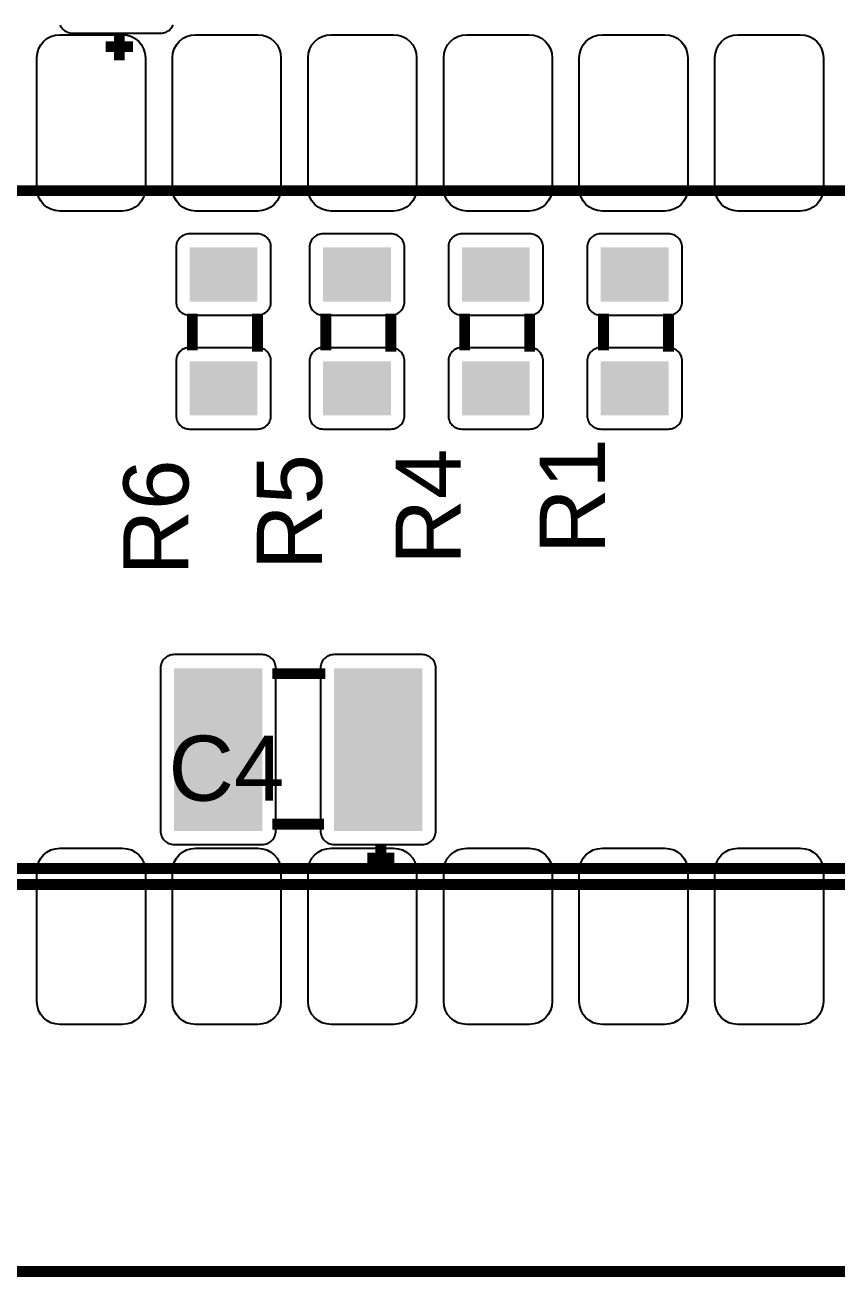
# Model space of a CAD drawing. Header units: inches. Extents: x 15 to 148, y 10 to 111.
# Drawn here: x 139.41 to 140.757, y 98.364 to 100.441 of the extents above; entities that cross this region are included whole.
import ezdxf

# ---------------------------------------------------------------- set-up
doc = ezdxf.new("R2010")
doc.units = ezdxf.units.IN
doc.header["$MEASUREMENT"] = 0
doc.layers.add('BLK_12AWG', color=7, linetype='Continuous')

# ---------------------------------------------------------------- blocks, each defined once
blk = doc.blocks.new('RPAD')
blk.add_trace([(-0.5, -0.5), (-0.5, 0.5), (0.5, -0.5), (0.5, 0.5)])
blk = doc.blocks.new('CEGHSD')
at = {"const_width": 0.008}
for points in [[(136.3371, 100.16356), (133.62057, 100.16356)], [(136.3371, 100.16356), (133.62057, 100.16356)], [(136.3371, 100.16356), (133.62057, 100.16356)], [(135.28749, 100.7916), (135.28749, 100.7716)], [(135.28749, 100.7916), (135.28749, 100.7716)], [(135.28749, 100.7916), (135.28749, 100.7716)], [(135.27749, 100.7816), (135.29749, 100.7816)], [(135.27749, 100.7816), (135.29749, 100.7816)], [(135.27749, 100.7816), (135.29749, 100.7816)], [(136.3167, 100.67538), (134.3167, 100.67538)], [(136.3167, 100.67538), (134.3167, 100.67538)], [(136.3167, 100.67538), (134.3167, 100.67538)], [(135.34134, 100.58457), (135.34134, 100.55757)], [(135.34134, 100.58457), (135.34134, 100.55757)], [(135.34134, 100.58457), (135.34134, 100.55757)], [(135.38934, 100.58457), (135.38934, 100.55657)], [(135.38934, 100.58457), (135.38934, 100.55657)], [(135.38934, 100.58457), (135.38934, 100.55657)], [(135.43976, 100.58457), (135.43976, 100.55757)], [(135.43976, 100.58457), (135.43976, 100.55757)], [(135.43976, 100.58457), (135.43976, 100.55757)], [(135.48776, 100.58457), (135.48776, 100.55657)], [(135.48776, 100.58457), (135.48776, 100.55657)], [(135.48776, 100.58457), (135.48776, 100.55657)], [(135.54213, 100.58457), (135.54213, 100.55757)], [(135.54213, 100.58457), (135.54213, 100.55757)], [(135.54213, 100.58457), (135.54213, 100.55757)], [(135.59013, 100.58457), (135.59013, 100.55657)], [(135.59013, 100.58457), (135.59013, 100.55657)], [(135.59013, 100.58457), (135.59013, 100.55657)], [(135.64449, 100.58457), (135.64449, 100.55757)], [(135.64449, 100.58457), (135.64449, 100.55757)], [(135.64449, 100.58457), (135.64449, 100.55757)], [(135.69249, 100.58457), (135.69249, 100.55657)], [(135.69249, 100.58457), (135.69249, 100.55657)], [(135.69249, 100.58457), (135.69249, 100.55657)], [(135.4004, 100.31917), (135.4394, 100.31917)], [(135.4004, 100.31917), (135.4394, 100.31917)], [(135.4004, 100.31917), (135.4394, 100.31917)], [(135.4004, 100.20817), (135.4384, 100.20817)], [(135.4004, 100.20817), (135.4384, 100.20817)], [(135.4004, 100.20817), (135.4384, 100.20817)], [(135.4804, 100.19317), (135.4804, 100.17317)], [(135.4804, 100.19317), (135.4804, 100.17317)], [(135.4804, 100.19317), (135.4804, 100.17317)], [(135.4704, 100.18317), (135.4904, 100.18317)], [(135.4704, 100.18317), (135.4904, 100.18317)], [(135.4704, 100.18317), (135.4904, 100.18317)], [(136.3167, 100.17538), (134.3167, 100.17538)], [(136.3167, 100.17538), (134.3167, 100.17538)], [(136.3167, 100.17538), (134.3167, 100.17538)], [(136.69143, 99.87813), (133.26624, 99.87813)], [(136.69143, 99.87813), (133.26624, 99.87813)], [(136.69143, 99.87813), (133.26624, 99.87813)]]:
    blk.add_lwpolyline(points, dxfattribs=at)
blk.add_lwpolyline([(135.24376, 100.79766), (135.24417, 100.79679), (135.24467, 100.79596), (135.24524, 100.7952), (135.24588, 100.79449), (135.24658, 100.79385), (135.24735, 100.79328), (135.24818, 100.79279), (135.24905, 100.79237), (135.24998, 100.79204), (135.25094, 100.7918), (135.25195, 100.79165), (135.25299, 100.7916), (135.25299, 100.7916), (135.31799, 100.7916), (135.31903, 100.79165), (135.32003, 100.7918), (135.321, 100.79204), (135.32192, 100.79237), (135.3228, 100.79279), (135.32362, 100.79328), (135.32439, 100.79385), (135.3251, 100.79449), (135.32574, 100.7952), (135.32631, 100.79596), (135.3268, 100.79679), (135.32722, 100.79766)])
for points in [[(135.2897, 100.66038), (135.2437, 100.66038), (135.24022, 100.66072), (135.23701, 100.66169), (135.23412, 100.66324), (135.23161, 100.66529), (135.22956, 100.6678), (135.22801, 100.67069), (135.22704, 100.6739), (135.2267, 100.67738), (135.2267, 100.77338), (135.22704, 100.77686), (135.22801, 100.78007), (135.22956, 100.78296), (135.23161, 100.78546), (135.23412, 100.78752), (135.23701, 100.78907), (135.24022, 100.79004), (135.2437, 100.79038), (135.2897, 100.79038), (135.29318, 100.79004), (135.29639, 100.78907), (135.29928, 100.78752), (135.30179, 100.78546), (135.30384, 100.78296), (135.30539, 100.78007), (135.30636, 100.77686), (135.3067, 100.77338), (135.3067, 100.67738), (135.30636, 100.6739), (135.30539, 100.67069), (135.30384, 100.6678), (135.30179, 100.66529), (135.29928, 100.66324), (135.29639, 100.66169), (135.29318, 100.66072), (135.2897, 100.66038)], [(135.3897, 100.66038), (135.3437, 100.66038), (135.34022, 100.66072), (135.33701, 100.66169), (135.33412, 100.66324), (135.33161, 100.66529), (135.32956, 100.6678), (135.32801, 100.67069), (135.32704, 100.6739), (135.3267, 100.67738), (135.3267, 100.77338), (135.32704, 100.77686), (135.32801, 100.78007), (135.32956, 100.78296), (135.33161, 100.78546), (135.33412, 100.78752), (135.33701, 100.78907), (135.34022, 100.79004), (135.3437, 100.79038), (135.3897, 100.79038), (135.39318, 100.79004), (135.39639, 100.78907), (135.39928, 100.78752), (135.40179, 100.78546), (135.40384, 100.78296), (135.40539, 100.78007), (135.40636, 100.77686), (135.4067, 100.77338), (135.4067, 100.67738), (135.40636, 100.6739), (135.40539, 100.67069), (135.40384, 100.6678), (135.40179, 100.66529), (135.39928, 100.66324), (135.39639, 100.66169), (135.39318, 100.66072), (135.3897, 100.66038)], [(135.4897, 100.66038), (135.4437, 100.66038), (135.44022, 100.66072), (135.43701, 100.66169), (135.43412, 100.66324), (135.43161, 100.66529), (135.42956, 100.6678), (135.42801, 100.67069), (135.42704, 100.6739), (135.4267, 100.67738), (135.4267, 100.77338), (135.42704, 100.77686), (135.42801, 100.78007), (135.42956, 100.78296), (135.43161, 100.78546), (135.43412, 100.78752), (135.43701, 100.78907), (135.44022, 100.79004), (135.4437, 100.79038), (135.4897, 100.79038), (135.49318, 100.79004), (135.49639, 100.78907), (135.49928, 100.78752), (135.50179, 100.78546), (135.50384, 100.78296), (135.50539, 100.78007), (135.50636, 100.77686), (135.5067, 100.77338), (135.5067, 100.67738), (135.50636, 100.6739), (135.50539, 100.67069), (135.50384, 100.6678), (135.50179, 100.66529), (135.49928, 100.66324), (135.49639, 100.66169), (135.49318, 100.66072), (135.4897, 100.66038)], [(135.5897, 100.66038), (135.5437, 100.66038), (135.54022, 100.66072), (135.53701, 100.66169), (135.53412, 100.66324), (135.53161, 100.66529), (135.52956, 100.6678), (135.52801, 100.67069), (135.52704, 100.6739), (135.5267, 100.67738), (135.5267, 100.77338), (135.52704, 100.77686), (135.52801, 100.78007), (135.52956, 100.78296), (135.53161, 100.78546), (135.53412, 100.78752), (135.53701, 100.78907), (135.54022, 100.79004), (135.5437, 100.79038), (135.5897, 100.79038), (135.59318, 100.79004), (135.59639, 100.78907), (135.59928, 100.78752), (135.60179, 100.78546), (135.60384, 100.78296), (135.60539, 100.78007), (135.60636, 100.77686), (135.6067, 100.77338), (135.6067, 100.67738), (135.60636, 100.6739), (135.60539, 100.67069), (135.60384, 100.6678), (135.60179, 100.66529), (135.59928, 100.66324), (135.59639, 100.66169), (135.59318, 100.66072), (135.5897, 100.66038)], [(135.6897, 100.66038), (135.6437, 100.66038), (135.64022, 100.66072), (135.63701, 100.66169), (135.63412, 100.66324), (135.63161, 100.66529), (135.62956, 100.6678), (135.62801, 100.67069), (135.62704, 100.6739), (135.6267, 100.67738), (135.6267, 100.77338), (135.62704, 100.77686), (135.62801, 100.78007), (135.62956, 100.78296), (135.63161, 100.78546), (135.63412, 100.78752), (135.63701, 100.78907), (135.64022, 100.79004), (135.6437, 100.79038), (135.6897, 100.79038), (135.69318, 100.79004), (135.69639, 100.78907), (135.69928, 100.78752), (135.70179, 100.78546), (135.70384, 100.78296), (135.70539, 100.78007), (135.70636, 100.77686), (135.7067, 100.77338), (135.7067, 100.67738), (135.70636, 100.6739), (135.70539, 100.67069), (135.70384, 100.6678), (135.70179, 100.66529), (135.69928, 100.66324), (135.69639, 100.66169), (135.69318, 100.66072), (135.6897, 100.66038)], [(135.7897, 100.66038), (135.7437, 100.66038), (135.74022, 100.66072), (135.73701, 100.66169), (135.73412, 100.66324), (135.73161, 100.66529), (135.72956, 100.6678), (135.72801, 100.67069), (135.72704, 100.6739), (135.7267, 100.67738), (135.7267, 100.77338), (135.72704, 100.77686), (135.72801, 100.78007), (135.72956, 100.78296), (135.73161, 100.78546), (135.73412, 100.78752), (135.73701, 100.78907), (135.74022, 100.79004), (135.7437, 100.79038), (135.7897, 100.79038), (135.79318, 100.79004), (135.79639, 100.78907), (135.79928, 100.78752), (135.80179, 100.78546), (135.80384, 100.78296), (135.80539, 100.78007), (135.80636, 100.77686), (135.8067, 100.77338), (135.8067, 100.67738), (135.80636, 100.6739), (135.80539, 100.67069), (135.80384, 100.6678), (135.80179, 100.66529), (135.79928, 100.66324), (135.79639, 100.66169), (135.79318, 100.66072), (135.7897, 100.66038)], [(135.32934, 100.63357), (135.32934, 100.59357), (135.32939, 100.59253), (135.32954, 100.59152), (135.32978, 100.59056), (135.33011, 100.58963), (135.33052, 100.58876), (135.33102, 100.58793), (135.33159, 100.58716), (135.33223, 100.58646), (135.33293, 100.58582), (135.3337, 100.58525), (135.33453, 100.58475), (135.3354, 100.58434), (135.33633, 100.58401), (135.33729, 100.58377), (135.3383, 100.58362), (135.33934, 100.58357), (135.38934, 100.58357), (135.39038, 100.58362), (135.39138, 100.58377), (135.39235, 100.58401), (135.39327, 100.58434), (135.39415, 100.58475), (135.39497, 100.58525), (135.39574, 100.58582), (135.39645, 100.58646), (135.39709, 100.58716), (135.39766, 100.58793), (135.39815, 100.58876), (135.39857, 100.58963), (135.3989, 100.59056), (135.39914, 100.59152), (135.39929, 100.59253), (135.39934, 100.59357), (135.39934, 100.63357), (135.39929, 100.63461), (135.39914, 100.63561), (135.3989, 100.63658), (135.39857, 100.6375), (135.39815, 100.63838), (135.39766, 100.6392), (135.39709, 100.63997), (135.39645, 100.64068), (135.39574, 100.64132), (135.39497, 100.64189), (135.39415, 100.64238), (135.39327, 100.6428), (135.39235, 100.64313), (135.39138, 100.64337), (135.39038, 100.64352), (135.38934, 100.64357), (135.33934, 100.64357), (135.3383, 100.64352), (135.33729, 100.64337), (135.33633, 100.64313), (135.3354, 100.6428), (135.33453, 100.64238), (135.3337, 100.64189), (135.33293, 100.64132), (135.33223, 100.64068), (135.33159, 100.63997), (135.33102, 100.6392), (135.33052, 100.63838), (135.33011, 100.6375), (135.32978, 100.63658), (135.32954, 100.63561), (135.32939, 100.63461), (135.32934, 100.63357)], [(135.42776, 100.63357), (135.42776, 100.59357), (135.42781, 100.59253), (135.42796, 100.59152), (135.4282, 100.59056), (135.42853, 100.58963), (135.42895, 100.58876), (135.42944, 100.58793), (135.43001, 100.58716), (135.43065, 100.58646), (135.43136, 100.58582), (135.43213, 100.58525), (135.43295, 100.58475), (135.43383, 100.58434), (135.43475, 100.58401), (135.43572, 100.58377), (135.43672, 100.58362), (135.43776, 100.58357), (135.48776, 100.58357), (135.4888, 100.58362), (135.48981, 100.58377), (135.49077, 100.58401), (135.4917, 100.58434), (135.49257, 100.58475), (135.4934, 100.58525), (135.49417, 100.58582), (135.49487, 100.58646), (135.49551, 100.58716), (135.49608, 100.58793), (135.49658, 100.58876), (135.49699, 100.58963), (135.49732, 100.59056), (135.49756, 100.59152), (135.49771, 100.59253), (135.49776, 100.59357), (135.49776, 100.63357), (135.49771, 100.63461), (135.49756, 100.63561), (135.49732, 100.63658), (135.49699, 100.6375), (135.49658, 100.63838), (135.49608, 100.6392), (135.49551, 100.63997), (135.49487, 100.64068), (135.49417, 100.64132), (135.4934, 100.64189), (135.49257, 100.64238), (135.4917, 100.6428), (135.49077, 100.64313), (135.48981, 100.64337), (135.4888, 100.64352), (135.48776, 100.64357), (135.43776, 100.64357), (135.43672, 100.64352), (135.43572, 100.64337), (135.43475, 100.64313), (135.43383, 100.6428), (135.43295, 100.64238), (135.43213, 100.64189), (135.43136, 100.64132), (135.43065, 100.64068), (135.43001, 100.63997), (135.42944, 100.6392), (135.42895, 100.63838), (135.42853, 100.6375), (135.4282, 100.63658), (135.42796, 100.63561), (135.42781, 100.63461), (135.42776, 100.63357)], [(135.53013, 100.63357), (135.53013, 100.59357), (135.53018, 100.59253), (135.53032, 100.59152), (135.53057, 100.59056), (135.5309, 100.58963), (135.53131, 100.58876), (135.53181, 100.58793), (135.53238, 100.58716), (135.53302, 100.58646), (135.53372, 100.58582), (135.53449, 100.58525), (135.53531, 100.58475), (135.53619, 100.58434), (135.53711, 100.58401), (135.53808, 100.58377), (135.53909, 100.58362), (135.54013, 100.58357), (135.59013, 100.58357), (135.59116, 100.58362), (135.59217, 100.58377), (135.59314, 100.58401), (135.59406, 100.58434), (135.59494, 100.58475), (135.59576, 100.58525), (135.59653, 100.58582), (135.59723, 100.58646), (135.59787, 100.58716), (135.59844, 100.58793), (135.59894, 100.58876), (135.59935, 100.58963), (135.59968, 100.59056), (135.59993, 100.59152), (135.60007, 100.59253), (135.60013, 100.59357), (135.60013, 100.63357), (135.60007, 100.63461), (135.59993, 100.63561), (135.59968, 100.63658), (135.59935, 100.6375), (135.59894, 100.63838), (135.59844, 100.6392), (135.59787, 100.63997), (135.59723, 100.64068), (135.59653, 100.64132), (135.59576, 100.64189), (135.59494, 100.64238), (135.59406, 100.6428), (135.59314, 100.64313), (135.59217, 100.64337), (135.59116, 100.64352), (135.59013, 100.64357), (135.54013, 100.64357), (135.53909, 100.64352), (135.53808, 100.64337), (135.53711, 100.64313), (135.53619, 100.6428), (135.53531, 100.64238), (135.53449, 100.64189), (135.53372, 100.64132), (135.53302, 100.64068), (135.53238, 100.63997), (135.53181, 100.6392), (135.53131, 100.63838), (135.5309, 100.6375), (135.53057, 100.63658), (135.53032, 100.63561), (135.53018, 100.63461), (135.53013, 100.63357)], [(135.63249, 100.63357), (135.63249, 100.59357), (135.63254, 100.59253), (135.63269, 100.59152), (135.63293, 100.59056), (135.63326, 100.58963), (135.63367, 100.58876), (135.63417, 100.58793), (135.63474, 100.58716), (135.63538, 100.58646), (135.63608, 100.58582), (135.63685, 100.58525), (135.63768, 100.58475), (135.63855, 100.58434), (135.63948, 100.58401), (135.64044, 100.58377), (135.64145, 100.58362), (135.64249, 100.58357), (135.69249, 100.58357), (135.69353, 100.58362), (135.69453, 100.58377), (135.6955, 100.58401), (135.69642, 100.58434), (135.6973, 100.58475), (135.69812, 100.58525), (135.69889, 100.58582), (135.6996, 100.58646), (135.70024, 100.58716), (135.70081, 100.58793), (135.7013, 100.58876), (135.70172, 100.58963), (135.70205, 100.59056), (135.70229, 100.59152), (135.70244, 100.59253), (135.70249, 100.59357), (135.70249, 100.63357), (135.70244, 100.63461), (135.70229, 100.63561), (135.70205, 100.63658), (135.70172, 100.6375), (135.7013, 100.63838), (135.70081, 100.6392), (135.70024, 100.63997), (135.6996, 100.64068), (135.69889, 100.64132), (135.69812, 100.64189), (135.6973, 100.64238), (135.69642, 100.6428), (135.6955, 100.64313), (135.69453, 100.64337), (135.69353, 100.64352), (135.69249, 100.64357), (135.64249, 100.64357), (135.64145, 100.64352), (135.64044, 100.64337), (135.63948, 100.64313), (135.63855, 100.6428), (135.63768, 100.64238), (135.63685, 100.64189), (135.63608, 100.64132), (135.63538, 100.64068), (135.63474, 100.63997), (135.63417, 100.6392), (135.63367, 100.63838), (135.63326, 100.6375), (135.63293, 100.63658), (135.63269, 100.63561), (135.63254, 100.63461), (135.63249, 100.63357)], [(135.32934, 100.54957), (135.32934, 100.50957), (135.32939, 100.50853), (135.32954, 100.50752), (135.32978, 100.50656), (135.33011, 100.50563), (135.33052, 100.50476), (135.33102, 100.50393), (135.33159, 100.50316), (135.33223, 100.50246), (135.33293, 100.50182), (135.3337, 100.50125), (135.33453, 100.50075), (135.3354, 100.50034), (135.33633, 100.50001), (135.33729, 100.49977), (135.3383, 100.49962), (135.33934, 100.49957), (135.38934, 100.49957), (135.39038, 100.49962), (135.39138, 100.49977), (135.39235, 100.50001), (135.39327, 100.50034), (135.39415, 100.50075), (135.39497, 100.50125), (135.39574, 100.50182), (135.39645, 100.50246), (135.39709, 100.50316), (135.39766, 100.50393), (135.39815, 100.50476), (135.39857, 100.50563), (135.3989, 100.50656), (135.39914, 100.50752), (135.39929, 100.50853), (135.39934, 100.50957), (135.39934, 100.54957), (135.39929, 100.55061), (135.39914, 100.55161), (135.3989, 100.55258), (135.39857, 100.5535), (135.39815, 100.55438), (135.39766, 100.5552), (135.39709, 100.55597), (135.39645, 100.55668), (135.39574, 100.55732), (135.39497, 100.55789), (135.39415, 100.55838), (135.39327, 100.5588), (135.39235, 100.55913), (135.39138, 100.55937), (135.39038, 100.55952), (135.38934, 100.55957), (135.33934, 100.55957), (135.3383, 100.55952), (135.33729, 100.55937), (135.33633, 100.55913), (135.3354, 100.5588), (135.33453, 100.55838), (135.3337, 100.55789), (135.33293, 100.55732), (135.33223, 100.55668), (135.33159, 100.55597), (135.33102, 100.5552), (135.33052, 100.55438), (135.33011, 100.5535), (135.32978, 100.55258), (135.32954, 100.55161), (135.32939, 100.55061), (135.32934, 100.54957)], [(135.42776, 100.54957), (135.42776, 100.50957), (135.42781, 100.50853), (135.42796, 100.50752), (135.4282, 100.50656), (135.42853, 100.50563), (135.42895, 100.50476), (135.42944, 100.50393), (135.43001, 100.50316), (135.43065, 100.50246), (135.43136, 100.50182), (135.43213, 100.50125), (135.43295, 100.50075), (135.43383, 100.50034), (135.43475, 100.50001), (135.43572, 100.49977), (135.43672, 100.49962), (135.43776, 100.49957), (135.48776, 100.49957), (135.4888, 100.49962), (135.48981, 100.49977), (135.49077, 100.50001), (135.4917, 100.50034), (135.49257, 100.50075), (135.4934, 100.50125), (135.49417, 100.50182), (135.49487, 100.50246), (135.49551, 100.50316), (135.49608, 100.50393), (135.49658, 100.50476), (135.49699, 100.50563), (135.49732, 100.50656), (135.49756, 100.50752), (135.49771, 100.50853), (135.49776, 100.50957), (135.49776, 100.54957), (135.49771, 100.55061), (135.49756, 100.55161), (135.49732, 100.55258), (135.49699, 100.5535), (135.49658, 100.55438), (135.49608, 100.5552), (135.49551, 100.55597), (135.49487, 100.55668), (135.49417, 100.55732), (135.4934, 100.55789), (135.49257, 100.55838), (135.4917, 100.5588), (135.49077, 100.55913), (135.48981, 100.55937), (135.4888, 100.55952), (135.48776, 100.55957), (135.43776, 100.55957), (135.43672, 100.55952), (135.43572, 100.55937), (135.43475, 100.55913), (135.43383, 100.5588), (135.43295, 100.55838), (135.43213, 100.55789), (135.43136, 100.55732), (135.43065, 100.55668), (135.43001, 100.55597), (135.42944, 100.5552), (135.42895, 100.55438), (135.42853, 100.5535), (135.4282, 100.55258), (135.42796, 100.55161), (135.42781, 100.55061), (135.42776, 100.54957)], [(135.53013, 100.54957), (135.53013, 100.50957), (135.53018, 100.50853), (135.53032, 100.50752), (135.53057, 100.50656), (135.5309, 100.50563), (135.53131, 100.50476), (135.53181, 100.50393), (135.53238, 100.50316), (135.53302, 100.50246), (135.53372, 100.50182), (135.53449, 100.50125), (135.53531, 100.50075), (135.53619, 100.50034), (135.53711, 100.50001), (135.53808, 100.49977), (135.53909, 100.49962), (135.54013, 100.49957), (135.59013, 100.49957), (135.59116, 100.49962), (135.59217, 100.49977), (135.59314, 100.50001), (135.59406, 100.50034), (135.59494, 100.50075), (135.59576, 100.50125), (135.59653, 100.50182), (135.59723, 100.50246), (135.59787, 100.50316), (135.59844, 100.50393), (135.59894, 100.50476), (135.59935, 100.50563), (135.59968, 100.50656), (135.59993, 100.50752), (135.60007, 100.50853), (135.60013, 100.50957), (135.60013, 100.54957), (135.60007, 100.55061), (135.59993, 100.55161), (135.59968, 100.55258), (135.59935, 100.5535), (135.59894, 100.55438), (135.59844, 100.5552), (135.59787, 100.55597), (135.59723, 100.55668), (135.59653, 100.55732), (135.59576, 100.55789), (135.59494, 100.55838), (135.59406, 100.5588), (135.59314, 100.55913), (135.59217, 100.55937), (135.59116, 100.55952), (135.59013, 100.55957), (135.54013, 100.55957), (135.53909, 100.55952), (135.53808, 100.55937), (135.53711, 100.55913), (135.53619, 100.5588), (135.53531, 100.55838), (135.53449, 100.55789), (135.53372, 100.55732), (135.53302, 100.55668), (135.53238, 100.55597), (135.53181, 100.5552), (135.53131, 100.55438), (135.5309, 100.5535), (135.53057, 100.55258), (135.53032, 100.55161), (135.53018, 100.55061), (135.53013, 100.54957)], [(135.63249, 100.54957), (135.63249, 100.50957), (135.63254, 100.50853), (135.63269, 100.50752), (135.63293, 100.50656), (135.63326, 100.50563), (135.63367, 100.50476), (135.63417, 100.50393), (135.63474, 100.50316), (135.63538, 100.50246), (135.63608, 100.50182), (135.63685, 100.50125), (135.63768, 100.50075), (135.63855, 100.50034), (135.63948, 100.50001), (135.64044, 100.49977), (135.64145, 100.49962), (135.64249, 100.49957), (135.69249, 100.49957), (135.69353, 100.49962), (135.69453, 100.49977), (135.6955, 100.50001), (135.69642, 100.50034), (135.6973, 100.50075), (135.69812, 100.50125), (135.69889, 100.50182), (135.6996, 100.50246), (135.70024, 100.50316), (135.70081, 100.50393), (135.7013, 100.50476), (135.70172, 100.50563), (135.70205, 100.50656), (135.70229, 100.50752), (135.70244, 100.50853), (135.70249, 100.50957), (135.70249, 100.54957), (135.70244, 100.55061), (135.70229, 100.55161), (135.70205, 100.55258), (135.70172, 100.5535), (135.7013, 100.55438), (135.70081, 100.5552), (135.70024, 100.55597), (135.6996, 100.55668), (135.69889, 100.55732), (135.69812, 100.55789), (135.6973, 100.55838), (135.69642, 100.5588), (135.6955, 100.55913), (135.69453, 100.55937), (135.69353, 100.55952), (135.69249, 100.55957), (135.64249, 100.55957), (135.64145, 100.55952), (135.64044, 100.55937), (135.63948, 100.55913), (135.63855, 100.5588), (135.63768, 100.55838), (135.63685, 100.55789), (135.63608, 100.55732), (135.63538, 100.55668), (135.63474, 100.55597), (135.63417, 100.5552), (135.63367, 100.55438), (135.63326, 100.5535), (135.63293, 100.55258), (135.63269, 100.55161), (135.63254, 100.55061), (135.63249, 100.54957)], [(135.3279, 100.19317), (135.3929, 100.19317), (135.39394, 100.19322), (135.39495, 100.19337), (135.39591, 100.19362), (135.39684, 100.19395), (135.39771, 100.19436), (135.39854, 100.19486), (135.3993, 100.19542), (135.40001, 100.19606), (135.40065, 100.19677), (135.40122, 100.19754), (135.40171, 100.19836), (135.40213, 100.19924), (135.40246, 100.20016), (135.4027, 100.20113), (135.40285, 100.20214), (135.4029, 100.20317), (135.4029, 100.32317), (135.40285, 100.32421), (135.4027, 100.32522), (135.40246, 100.32619), (135.40213, 100.32711), (135.40171, 100.32799), (135.40122, 100.32881), (135.40065, 100.32958), (135.40001, 100.33028), (135.3993, 100.33092), (135.39854, 100.33149), (135.39771, 100.33199), (135.39684, 100.3324), (135.39591, 100.33273), (135.39495, 100.33298), (135.39394, 100.33312), (135.3929, 100.33317), (135.3279, 100.33317), (135.32686, 100.33312), (135.32586, 100.33298), (135.32489, 100.33273), (135.32397, 100.3324), (135.32309, 100.33199), (135.32226, 100.33149), (135.3215, 100.33092), (135.32079, 100.33028), (135.32015, 100.32958), (135.31958, 100.32881), (135.31909, 100.32799), (135.31867, 100.32711), (135.31834, 100.32619), (135.3181, 100.32522), (135.31795, 100.32421), (135.3179, 100.32317), (135.3179, 100.20317), (135.31795, 100.20214), (135.3181, 100.20113), (135.31834, 100.20016), (135.31867, 100.19924), (135.31909, 100.19836), (135.31958, 100.19754), (135.32015, 100.19677), (135.32079, 100.19606), (135.3215, 100.19542), (135.32226, 100.19486), (135.32309, 100.19436), (135.32397, 100.19395), (135.32489, 100.19362), (135.32586, 100.19337), (135.32686, 100.19322), (135.3279, 100.19317)], [(135.4459, 100.19317), (135.5109, 100.19317), (135.51194, 100.19322), (135.51295, 100.19337), (135.51391, 100.19362), (135.51484, 100.19395), (135.51571, 100.19436), (135.51654, 100.19486), (135.5173, 100.19542), (135.51801, 100.19606), (135.51865, 100.19677), (135.51922, 100.19754), (135.51971, 100.19836), (135.52013, 100.19924), (135.52046, 100.20016), (135.5207, 100.20113), (135.52085, 100.20214), (135.5209, 100.20317), (135.5209, 100.32317), (135.52085, 100.32421), (135.5207, 100.32522), (135.52046, 100.32619), (135.52013, 100.32711), (135.51971, 100.32799), (135.51922, 100.32881), (135.51865, 100.32958), (135.51801, 100.33028), (135.5173, 100.33092), (135.51654, 100.33149), (135.51571, 100.33199), (135.51484, 100.3324), (135.51391, 100.33273), (135.51295, 100.33298), (135.51194, 100.33312), (135.5109, 100.33317), (135.4459, 100.33317), (135.44486, 100.33312), (135.44386, 100.33298), (135.44289, 100.33273), (135.44197, 100.3324), (135.44109, 100.33199), (135.44026, 100.33149), (135.4395, 100.33092), (135.43879, 100.33028), (135.43815, 100.32958), (135.43758, 100.32881), (135.43709, 100.32799), (135.43667, 100.32711), (135.43634, 100.32619), (135.4361, 100.32522), (135.43595, 100.32421), (135.4359, 100.32317), (135.4359, 100.20317), (135.43595, 100.20214), (135.4361, 100.20113), (135.43634, 100.20016), (135.43667, 100.19924), (135.43709, 100.19836), (135.43758, 100.19754), (135.43815, 100.19677), (135.43879, 100.19606), (135.4395, 100.19542), (135.44026, 100.19486), (135.44109, 100.19436), (135.44197, 100.19395), (135.44289, 100.19362), (135.44386, 100.19337), (135.44486, 100.19322), (135.4459, 100.19317)], [(135.2437, 100.19038), (135.2897, 100.19038), (135.29318, 100.19004), (135.29639, 100.18907), (135.29928, 100.18752), (135.30179, 100.18546), (135.30384, 100.18296), (135.30539, 100.18007), (135.30636, 100.17686), (135.3067, 100.17338), (135.3067, 100.07738), (135.30636, 100.0739), (135.30539, 100.07069), (135.30384, 100.0678), (135.30179, 100.06529), (135.29928, 100.06324), (135.29639, 100.06169), (135.29318, 100.06072), (135.2897, 100.06038), (135.2437, 100.06038), (135.24022, 100.06072), (135.23701, 100.06169), (135.23412, 100.06324), (135.23161, 100.06529), (135.22956, 100.0678), (135.22801, 100.07069), (135.22704, 100.0739), (135.2267, 100.07738), (135.2267, 100.17338), (135.22704, 100.17686), (135.22801, 100.18007), (135.22956, 100.18296), (135.23161, 100.18546), (135.23412, 100.18752), (135.23701, 100.18907), (135.24022, 100.19004), (135.2437, 100.19038)], [(135.3437, 100.19038), (135.3897, 100.19038), (135.39318, 100.19004), (135.39639, 100.18907), (135.39928, 100.18752), (135.40179, 100.18546), (135.40384, 100.18296), (135.40539, 100.18007), (135.40636, 100.17686), (135.4067, 100.17338), (135.4067, 100.07738), (135.40636, 100.0739), (135.40539, 100.07069), (135.40384, 100.0678), (135.40179, 100.06529), (135.39928, 100.06324), (135.39639, 100.06169), (135.39318, 100.06072), (135.3897, 100.06038), (135.3437, 100.06038), (135.34022, 100.06072), (135.33701, 100.06169), (135.33412, 100.06324), (135.33161, 100.06529), (135.32956, 100.0678), (135.32801, 100.07069), (135.32704, 100.0739), (135.3267, 100.07738), (135.3267, 100.17338), (135.32704, 100.17686), (135.32801, 100.18007), (135.32956, 100.18296), (135.33161, 100.18546), (135.33412, 100.18752), (135.33701, 100.18907), (135.34022, 100.19004), (135.3437, 100.19038)], [(135.4437, 100.19038), (135.4897, 100.19038), (135.49318, 100.19004), (135.49639, 100.18907), (135.49928, 100.18752), (135.50179, 100.18546), (135.50384, 100.18296), (135.50539, 100.18007), (135.50636, 100.17686), (135.5067, 100.17338), (135.5067, 100.07738), (135.50636, 100.0739), (135.50539, 100.07069), (135.50384, 100.0678), (135.50179, 100.06529), (135.49928, 100.06324), (135.49639, 100.06169), (135.49318, 100.06072), (135.4897, 100.06038), (135.4437, 100.06038), (135.44022, 100.06072), (135.43701, 100.06169), (135.43412, 100.06324), (135.43161, 100.06529), (135.42956, 100.0678), (135.42801, 100.07069), (135.42704, 100.0739), (135.4267, 100.07738), (135.4267, 100.17338), (135.42704, 100.17686), (135.42801, 100.18007), (135.42956, 100.18296), (135.43161, 100.18546), (135.43412, 100.18752), (135.43701, 100.18907), (135.44022, 100.19004), (135.4437, 100.19038)], [(135.5437, 100.19038), (135.5897, 100.19038), (135.59318, 100.19004), (135.59639, 100.18907), (135.59928, 100.18752), (135.60179, 100.18546), (135.60384, 100.18296), (135.60539, 100.18007), (135.60636, 100.17686), (135.6067, 100.17338), (135.6067, 100.07738), (135.60636, 100.0739), (135.60539, 100.07069), (135.60384, 100.0678), (135.60179, 100.06529), (135.59928, 100.06324), (135.59639, 100.06169), (135.59318, 100.06072), (135.5897, 100.06038), (135.5437, 100.06038), (135.54022, 100.06072), (135.53701, 100.06169), (135.53412, 100.06324), (135.53161, 100.06529), (135.52956, 100.0678), (135.52801, 100.07069), (135.52704, 100.0739), (135.5267, 100.07738), (135.5267, 100.17338), (135.52704, 100.17686), (135.52801, 100.18007), (135.52956, 100.18296), (135.53161, 100.18546), (135.53412, 100.18752), (135.53701, 100.18907), (135.54022, 100.19004), (135.5437, 100.19038)], [(135.6437, 100.19038), (135.6897, 100.19038), (135.69318, 100.19004), (135.69639, 100.18907), (135.69928, 100.18752), (135.70179, 100.18546), (135.70384, 100.18296), (135.70539, 100.18007), (135.70636, 100.17686), (135.7067, 100.17338), (135.7067, 100.07738), (135.70636, 100.0739), (135.70539, 100.07069), (135.70384, 100.0678), (135.70179, 100.06529), (135.69928, 100.06324), (135.69639, 100.06169), (135.69318, 100.06072), (135.6897, 100.06038), (135.6437, 100.06038), (135.64022, 100.06072), (135.63701, 100.06169), (135.63412, 100.06324), (135.63161, 100.06529), (135.62956, 100.0678), (135.62801, 100.07069), (135.62704, 100.0739), (135.6267, 100.07738), (135.6267, 100.17338), (135.62704, 100.17686), (135.62801, 100.18007), (135.62956, 100.18296), (135.63161, 100.18546), (135.63412, 100.18752), (135.63701, 100.18907), (135.64022, 100.19004), (135.6437, 100.19038)], [(135.7437, 100.19038), (135.7897, 100.19038), (135.79318, 100.19004), (135.79639, 100.18907), (135.79928, 100.18752), (135.80179, 100.18546), (135.80384, 100.18296), (135.80539, 100.18007), (135.80636, 100.17686), (135.8067, 100.17338), (135.8067, 100.07738), (135.80636, 100.0739), (135.80539, 100.07069), (135.80384, 100.0678), (135.80179, 100.06529), (135.79928, 100.06324), (135.79639, 100.06169), (135.79318, 100.06072), (135.7897, 100.06038), (135.7437, 100.06038), (135.74022, 100.06072), (135.73701, 100.06169), (135.73412, 100.06324), (135.73161, 100.06529), (135.72956, 100.0678), (135.72801, 100.07069), (135.72704, 100.0739), (135.7267, 100.07738), (135.7267, 100.17338), (135.72704, 100.17686), (135.72801, 100.18007), (135.72956, 100.18296), (135.73161, 100.18546), (135.73412, 100.18752), (135.73701, 100.18907), (135.74022, 100.19004), (135.7437, 100.19038)]]:
    blk.add_lwpolyline(points, close=True)
for p, xscale, yscale, rotation in [((135.36434, 100.61357), 0.04, 0.05, 270), ((135.46276, 100.61357), 0.04, 0.05, 270), ((135.56513, 100.61357), 0.04, 0.05, 270), ((135.66749, 100.61357), 0.04, 0.05, 270), ((135.36434, 100.52957), 0.04, 0.05, 270), ((135.46276, 100.52957), 0.04, 0.05, 270), ((135.56513, 100.52957), 0.04, 0.05, 270), ((135.66749, 100.52957), 0.04, 0.05, 270), ((135.3604, 100.26317), 0.065, 0.12, 180), ((135.4784, 100.26317), 0.065, 0.12, 180)]:
    blk.add_blockref('RPAD', p, dxfattribs=dict(xscale=xscale, yscale=yscale, rotation=rotation))
at = {"width": 1.041667}
for s, p in [('R1', (135.64554, 100.40739)), ('R1', (135.64554, 100.40739)), ('R1', (135.64554, 100.40739)), ('R4', (135.53924, 100.39952)), ('R4', (135.53924, 100.39952)), ('R4', (135.53924, 100.39952)), ('R6', (135.33846, 100.39165)), ('R6', (135.33846, 100.39165)), ('R6', (135.33846, 100.39165)), ('R5', (135.43688, 100.39558)), ('R5', (135.43688, 100.39558)), ('R5', (135.43688, 100.39558))]:
    blk.add_text(s, height=0.048, rotation=90, dxfattribs=at).set_placement(p)
blk.add_text('C4', height=0.048, dxfattribs=at).set_placement((135.32373, 100.22541))
blk.add_text('C4', height=0.048, dxfattribs=at).set_placement((135.32373, 100.22541))
blk.add_text('C4', height=0.048, dxfattribs=at).set_placement((135.32373, 100.22541))

msp = doc.modelspace()

# ---------------------------------------------------------------- block references
at = {"layer": 'BLK_12AWG', "xscale": 2.25, "yscale": 2.25, "zscale": 2.25}
msp.add_blockref('CEGHSD', (-164.8303, -126.3532), dxfattribs=at)

doc.saveas('drawing.dxf')
